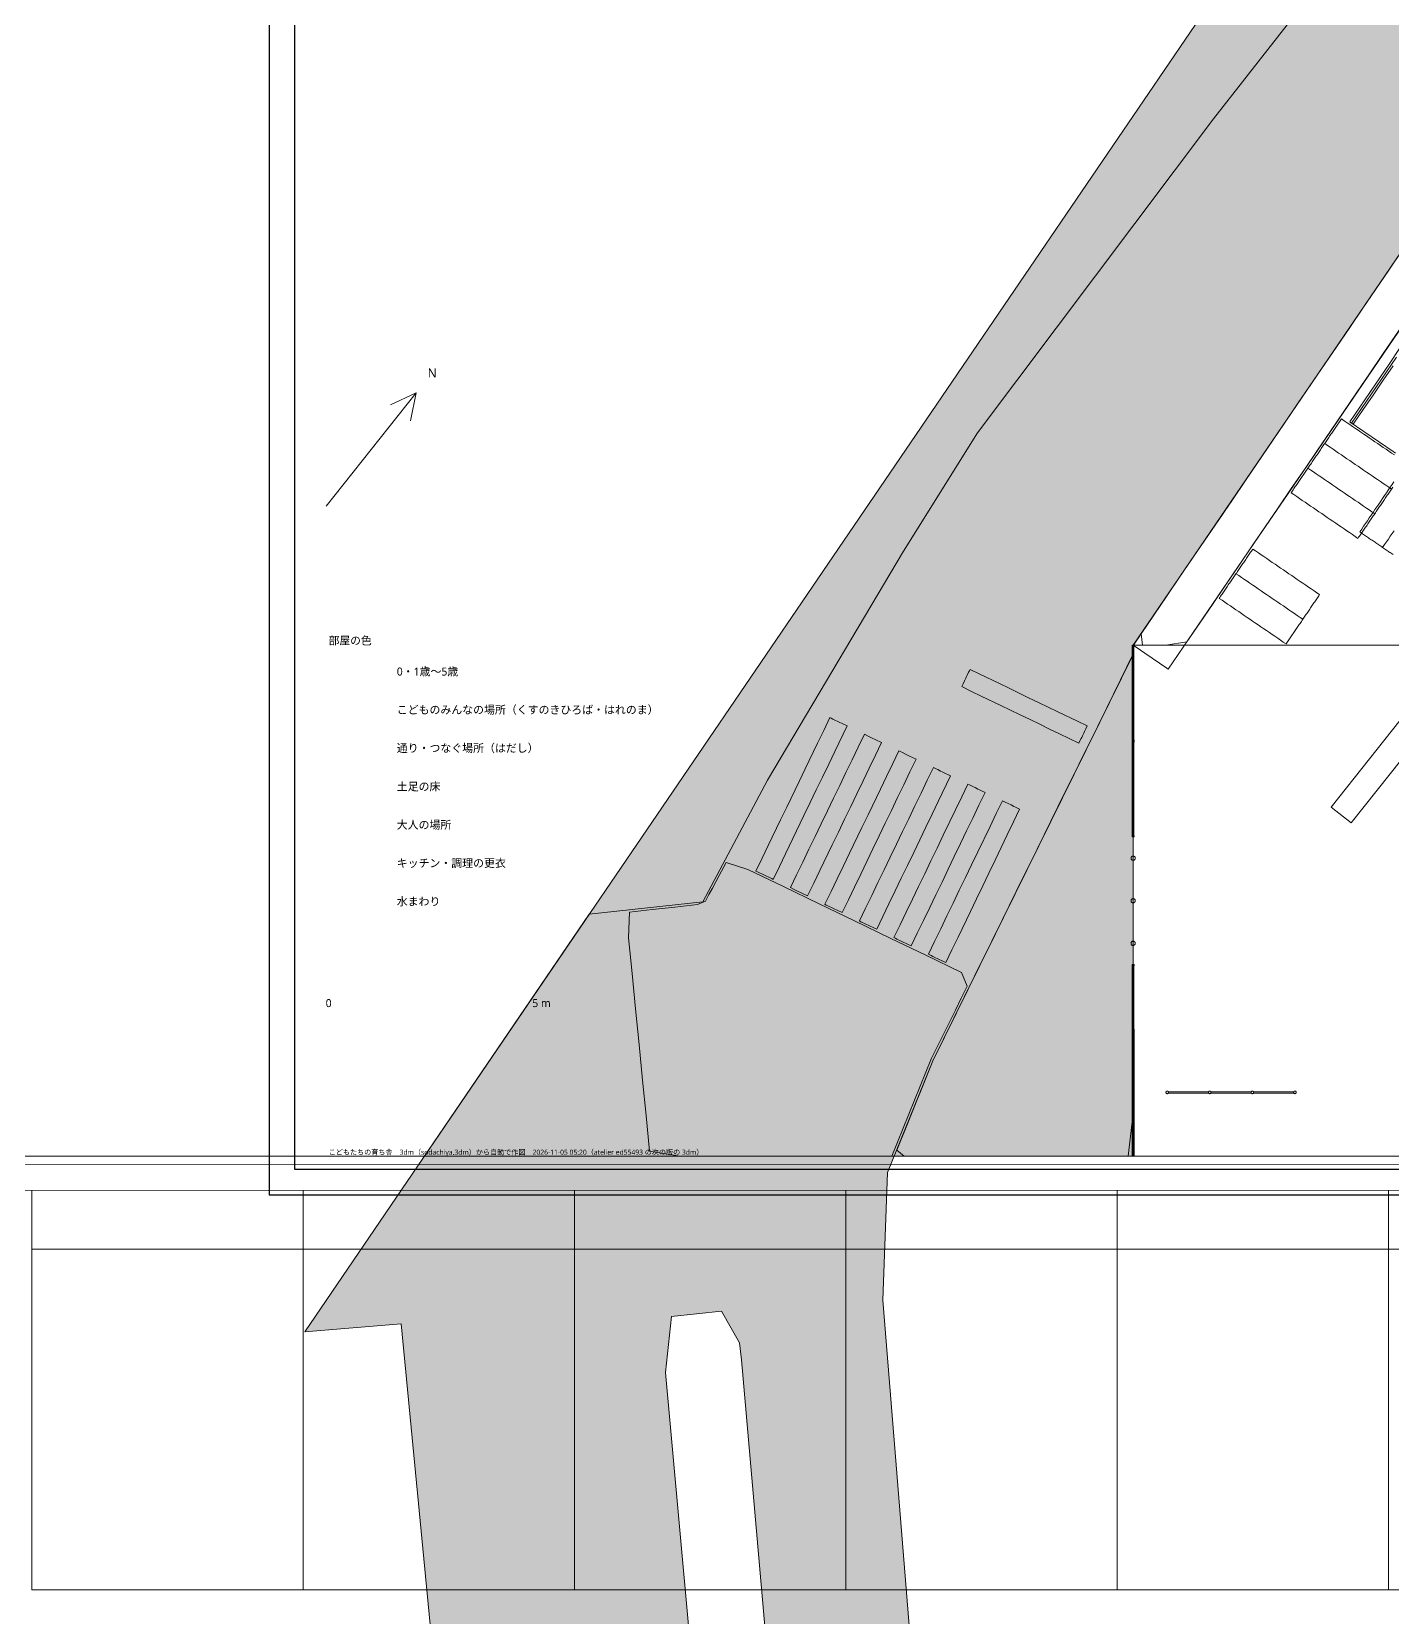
# Model space of a CAD drawing. Header units: millimetres. Extents: x -100577 to 287200, y -212120 to 238461.
# Drawn here: x -5577 to 26389, y -9921 to 27311 of the extents above; entities that cross this region are included whole.
import ezdxf

# ---------------------------------------------------------------- set-up
doc = ezdxf.new("R2010")
doc.units = ezdxf.units.MM
for name, color, linetype, lineweight in [('10_見えがかり', 7, 'Continuous', 13), ('30_敷地・外構', 8, 'Continuous', 9), ('80_図名・縮尺・方位', 7, 'Continuous', 18), ('90_図枠', 7, 'Continuous', 25)]:
    doc.layers.add(name, color=color, linetype=linetype, lineweight=lineweight)
doc.styles.add('JP', font='NotoSansCJKjp-Regular.otf')

msp = doc.modelspace()

# ---------------------------------------------------------------- hatches: boundary and pattern name
at = {"layer": '30_敷地・外構'}
msp.add_hatch(color=8, dxfattribs=at).paths.add_polyline_path([(203769, 214442), (243430, 177722), (287200, 133010), (281793, -51921), (240886, -149401), (236610, -153248), (133668, -201677), (129226, -203200), (92493, -208829), (80789, -210335), (60528, -212120), (29240, -207579), (4134, -203331), (-18461, -198214), (-25999, -196278), (-94564, -156949), (-100577, -152009), (-15558, -27277), (128293, -27286), (128295, 900), (83295, 903), (83298, 56906), (50292, 56910), (20297, 12904), (20298, 907), (3653, 908), (165571, 238461)])
h = msp.add_hatch(color=8, dxfattribs=at)
h.paths.add_polyline_path([(70282, 69208), (73678, 71132), (76317, 70450), (93200, 82502), (103771, 90731), (105768, 92615), (106777, 92004), (118470, 107202), (129044, 119708), (151079, 145305), (166377, 164634), (171339, 170679), (187222, 191434), (198287, 205506), (198078, 207155), (198177, 210842), (200714, 210457), (204131, 206947), (209556, 200562), (211126, 198649), (212482, 197237), (214840, 195221), (221884, 189362), (224838, 186553), (231279, 180241), (233222, 178925), (234263, 178290), (238253, 175499), (239941, 174138), (238464, 171834), (214170, 143332), (209158, 139971), (184288, 106392), (183979, 101792), (187006, 98886), (183026, 93882), (165710, 106978), (169774, 111252), (174631, 107899), (178917, 108658), (203772, 141801), (210006, 145863), (226839, 165530), (229045, 168160), (228927, 173575), (225566, 172052), (219062, 168983), (203918, 160611), (202180, 160000), (200039, 159685), (197647, 159569), (191232, 159714), (183101, 159307), (180096, 159014), (168070, 160235), (162297, 151659), (173068, 147577), (172196, 145262), (160706, 149611), (132461, 116785), (121949, 104357), (112883, 92798), (110862, 90177), (104210, 83405), (97491, 77480), (91406, 72674), (81313, 65672), (81914, 64349), (188765, 67869), (246789, 67840), (246782, 63340), (205026, 63372), (201918, 60300), (196541, 60911), (193812, 63375), (188843, 63379), (126860, 61341), (83293, 59800), (83292, 56906), (50292, 56910), (20297, 12904), (20297, 12689), (15591, 3143), (14532, 522), (14418, -2475), (17720, -43184), (25175, -42918), (79835, -42007), (146151, -40579), (241235, -38179), (246311, -38103), (247627, -49077), (261713, -83458), (157802, -94080), (165059, -133727), (125695, -141051), (124858, -140143), (118888, -141941), (123034, -155933), (127771, -172228), (146551, -170017), (170292, -167511), (174822, -166336), (176248, -172157), (171365, -173432), (147215, -175970), (104093, -181702), (47871, -189958), (8835, -196640), (5104, -198424), (4305, -197393), (3768, -190338), (6823, -189844), (32763, -185394), (35343, -181411), (31434, -162226), (28769, -160898), (-9298, -166488), (-10933, -168206), (-6545, -190414), (-10493, -191063), (-16166, -162327), (-26790, -120042), (-7087, -114418), (18234, -108159), (19924, -105794), (14653, -79967), (13291, -79523), (-25792, -92481), (-55265, -101098), (-56831, -103919), (-41582, -164299), (-39302, -166240), (-28153, -163917), (-27141, -168806), (-41869, -171872), (-45676, -172876), (-47156, -168101), (-45927, -165399), (-61931, -102078), (-67560, -103570), (-63454, -97546), (-48680, -93970), (-27191, -87693), (-10340, -82620), (13576, -74692), (11129, -62713), (4852, -55163), (-7350, -55899), (-35297, -58585), (-37038, -58790), (-28960, -46939), (-8208, -44936), (7056, -44015), (3105, -3032), (841, -3218), (7523, 6586), (10188, 6878), (11706, 9733), (14902, 15113), (16647, 17889), (22188, 25269), (30756, 36199), (31078, 37246), (31976, 38564), (31568, 38842), (31589, 38911), (30327, 40042), (49726, 68503)])
h.paths.add_polyline_path([(249687, -79170), (252259, -74874), (242638, -51401), (239776, -49214), (181561, -50672), (180362, -51600), (186760, -82836), (189880, -85279)], flags=0)
h.paths.add_polyline_path([(122432, -172857), (117492, -157794), (113402, -143592), (102609, -146842), (107949, -173033), (109906, -174334)], flags=0)
h.paths.add_polyline_path([(102997, -140548), (124602, -135154), (156696, -129184), (157833, -127530), (155666, -115697), (153986, -115090), (100254, -125532), (98538, -126917), (100982, -138868)], flags=0)
h.paths.add_polyline_path([(181054, -86178), (182290, -83402), (175966, -52507), (173537, -50882), (151096, -51446), (149632, -53415), (155735, -84812), (159728, -88359)], flags=0)
h.paths.add_polyline_path([(99494, -121611), (153219, -111162), (154579, -109775), (152277, -97195), (149896, -96120), (96587, -107524), (94891, -109028), (97242, -120535)], flags=0)
h.paths.add_polyline_path([(75897, -176990), (78242, -179444), (101889, -175966), (103551, -173925), (87364, -94627), (84320, -93101), (61965, -97605), (60073, -99694), (67162, -133433)], flags=0)
h.paths.add_polyline_path([(95750, -103619), (148859, -92259), (150734, -89645), (148254, -79377), (145045, -77400), (93522, -88309), (91196, -90896), (93506, -102243)], flags=0)
h.paths.add_polyline_path([(43383, -180823), (48032, -183882), (70055, -180647), (71982, -177742), (63246, -134235), (56562, -102429), (52408, -99534), (29809, -104087), (28183, -106324)], flags=0)
h.paths.add_polyline_path([(89322, -81754), (91291, -82656), (145232, -71229), (146664, -69541), (143755, -54562), (140928, -51687), (84918, -52894), (83660, -53993)], flags=0)
h.paths.add_polyline_path([(26105, -96137), (28627, -98207), (83132, -87229), (85409, -85025), (82983, -73164), (80492, -71618), (25091, -79979), (23284, -82315)], flags=0)
h.paths.add_polyline_path([(8662, -116697), (16956, -155944), (19718, -157182), (28042, -155956), (29652, -153514), (21590, -113993), (19195, -112036), (11433, -113953)], flags=0)
h.paths.add_polyline_path([(-14901, -146868), (-13247, -153270), (-11596, -160014), (-10031, -161553), (11083, -158450), (13058, -154408), (5242, -117420), (2043, -116282), (-6056, -118287), (-18134, -121727), (-20359, -125135)], flags=0)
h.paths.add_polyline_path([(21655, -74326), (23827, -76130), (79893, -67671), (81368, -65237), (79190, -54559), (77564, -53035), (26041, -53902), (19126, -61936)], flags=0)
h.paths.add_polyline_path([(189981, 189290), (174073, 168504), (169859, 162049), (180101, 161023), (182960, 161292), (191203, 161711), (197626, 161561), (199848, 161671), (201703, 161947), (203092, 162440), (218117, 170742), (225532, 174554), (228862, 176201), (228828, 177752), (222409, 184046), (219561, 186746), (212587, 192549), (210073, 194689), (208505, 196332), (206877, 198317), (203663, 202101), (200069, 202133)], flags=0)
h.paths.add_polyline_path([(11099, -3879), (11053, -3475), (10631, -2734), (9457, -2858), (9313, -4172), (12772, -42208), (13097, -42586), (13413, -42770), (14294, -42686), (14446, -42064)], flags=0)

# ---------------------------------------------------------------- linework, layer by layer
at = {"layer": '10_見えがかり'}
for points in [[(20521, 12905), (20488, 13175), (21101, 14074), (21407, 14523), (21713, 14973), (22632, 16321), (22939, 16771), (23858, 18119), (24164, 18569), (25083, 19917), (25390, 20367), (25696, 20816), (26003, 21266), (26309, 21715), (26615, 22165), (27228, 23064)], [(27228, 23064), (27678, 22757), (27999, 22427), (27693, 21977), (27387, 21528), (27080, 21078), (26774, 20629), (26467, 20179), (26161, 19730), (25855, 19280), (25548, 18831), (24936, 17932), (24629, 17482), (24323, 17033), (24016, 16583), (23710, 16134), (23404, 15684), (23097, 15235), (22791, 14785), (22485, 14336), (22178, 13886), (21872, 13437), (21565, 12987), (21065, 12905)], [(26409, 19469), (26175, 19125), (25940, 18780), (25705, 18436), (25471, 18092), (25450, 18106), (25443, 18111), (25422, 18125), (25416, 18129), (25388, 18148), (25623, 18492), (25857, 18837), (26092, 19181), (26327, 19525), (26561, 19870)], [(20519, 12907), (20306, 12907), (20486, 13171)], [(20275, 12883), (20275, 12885), (20275, 12887), (20275, 12889), (20275, 12893), (20275, 12896), (20275, 12898), (20275, 12900), (20275, 12902), (20275, 12904), (20279, 12904), (20283, 12904), (20287, 12904), (20292, 12904), (20300, 12904), (20304, 12904), (20308, 12904), (20312, 12904), (20317, 12904), (20321, 12904), (20325, 12904), (20325, 12902), (20325, 12900), (20325, 12898), (20325, 12896), (20325, 12891), (20325, 12889), (20325, 12885), (20325, 12883), (20325, 12879), (20321, 12879), (20317, 12879), (20312, 12879), (20308, 12879), (20304, 12879), (20300, 12879), (20296, 12879), (20292, 12879), (20287, 12879), (20283, 12879), (20279, 12879), (20275, 12879), (20275, 12883)], [(20280, 10681), (20280, 12877)], [(20320, 12877), (20320, 12508), (20320, 12137), (20320, 11766), (20320, 11396), (20320, 11025), (20320, 10681)], [(20327, 12903), (24300, 12903), (25300, 12903), (30299, 12903), (31299, 12903), (32299, 12903), (32299, 12221)], [(32303, 12221), (32303, 12906), (21090, 12907)], [(20279, 1714), (20184, 906), (19600, 906), (19015, 906), (17846, 906), (16677, 906), (15508, 906), (14923, 907), (14746, 1046), (14840, 1279), (14934, 1512), (15028, 1745), (15122, 1978), (15216, 2211), (15310, 2444), (15404, 2677), (15499, 2909), (15593, 3142), (16573, 5131), (17063, 6125), (17554, 7120), (18044, 8114), (18534, 9108), (19024, 10103), (19515, 11097), (20005, 12091), (20278, 12654)], [(16732, 11710), (16502, 11821), (16273, 11932), (16289, 11965), (16306, 11999), (16338, 12067), (16355, 12100), (16371, 12134), (16387, 12168), (16403, 12202), (16436, 12269), (16452, 12303), (16469, 12337), (16698, 12226), (17157, 12005), (17386, 11894), (17845, 11673), (18074, 11563), (18304, 11452), (18533, 11342), (18992, 11120), (19221, 11010), (19188, 10942), (19172, 10909), (19156, 10875), (19140, 10841), (19123, 10807), (19107, 10774), (19091, 10740), (19074, 10706), (19058, 10672), (19025, 10605), (18567, 10826), (18337, 10936), (18108, 11047), (17878, 11158), (17649, 11268), (17420, 11379), (17190, 11489), (16732, 11710)], [(13175, 11205), (13209, 11189), (13243, 11172), (13277, 11156), (13310, 11140), (13344, 11124), (13412, 11091), (13446, 11075), (13480, 11059), (13513, 11042), (13547, 11026), (13581, 11010), (13291, 10409), (13147, 10109), (13002, 9809), (12857, 9509), (12712, 9208), (12567, 8908), (12133, 8007), (11988, 7707), (11843, 7407), (11809, 7423), (11775, 7439), (11640, 7504), (11573, 7537), (11539, 7553), (11505, 7570), (11472, 7586), (11438, 7602), (11583, 7903), (11727, 8203), (12017, 8803), (12162, 9103), (12451, 9704), (12596, 10004), (12886, 10605), (13030, 10905), (13175, 11205)], [(27224, 10999), (25420, 8731), (24951, 9104), (26755, 11372)], [(14087, 10765), (14121, 10749), (14155, 10733), (14188, 10717), (14222, 10700), (14256, 10684), (14391, 10619), (14246, 10319), (14101, 10019), (13956, 9718), (13812, 9418), (13667, 9118), (13522, 8818), (13377, 8517), (13232, 8217), (12943, 7617), (12798, 7317), (12653, 7016), (12518, 7081), (12485, 7098), (12417, 7130), (12384, 7146), (12350, 7163), (12249, 7212), (12394, 7512), (12538, 7812), (12683, 8112), (12828, 8412), (12973, 8713), (13118, 9013), (13262, 9313), (13407, 9613), (13552, 9913), (13697, 10214), (13841, 10514), (13986, 10814), (14087, 10765)], [(20275, 10658), (20275, 10662), (20275, 10666), (20275, 10671), (20275, 10675), (20275, 10679), (20279, 10679), (20283, 10679), (20288, 10679), (20300, 10679), (20304, 10679), (20308, 10679), (20313, 10679), (20317, 10679), (20321, 10679), (20325, 10679), (20325, 10675), (20325, 10671), (20325, 10666), (20325, 10662), (20325, 10658), (20325, 10654), (20325, 10650), (20325, 10646), (20325, 10641), (20325, 10637), (20325, 10633), (20325, 10629), (20321, 10629), (20317, 10629), (20308, 10629), (20304, 10629), (20300, 10629), (20296, 10629), (20292, 10629), (20288, 10629), (20283, 10629), (20279, 10629), (20275, 10629), (20275, 10637), (20275, 10641), (20275, 10646), (20275, 10654), (20275, 10658)], [(20280, 8431), (20280, 8800), (20280, 10627)], [(20320, 10627), (20320, 10283), (20320, 9912), (20320, 9541), (20320, 9171), (20320, 8800), (20320, 8431)], [(14830, 10408), (14864, 10391), (14999, 10326), (15033, 10310), (15134, 10261), (15168, 10244), (15202, 10228), (15057, 9928), (14912, 9628), (14767, 9327), (14623, 9027), (14478, 8727), (14333, 8427), (14188, 8127), (14043, 7826), (13899, 7526), (13754, 7226), (13609, 6926), (13464, 6625), (13430, 6642), (13397, 6658), (13363, 6674), (13329, 6691), (13295, 6707), (13261, 6723), (13228, 6739), (13194, 6756), (13160, 6772), (13126, 6788), (13092, 6804), (13058, 6821), (13203, 7121), (13348, 7421), (13493, 7721), (13638, 8022), (13927, 8622), (14072, 8923), (14362, 9523), (14507, 9823), (14652, 10124), (14796, 10424), (14830, 10408)], [(15607, 10032), (15641, 10016), (15674, 10000), (15708, 9984), (15776, 9951), (15810, 9935), (15844, 9919), (15877, 9902), (15911, 9886), (15945, 9870), (15979, 9854), (16013, 9837), (15723, 9237), (15578, 8936), (15433, 8636), (15288, 8336), (15144, 8036), (14999, 7735), (14854, 7435), (14709, 7135), (14564, 6834), (14419, 6534), (14275, 6234), (14241, 6250), (14207, 6267), (14173, 6283), (14140, 6299), (14106, 6315), (14072, 6332), (14038, 6348), (13971, 6381), (13937, 6397), (13903, 6413), (13869, 6430), (14014, 6730), (14159, 7030), (14304, 7330), (14449, 7631), (14593, 7931), (14738, 8231), (14883, 8531), (15028, 8831), (15172, 9132), (15317, 9432), (15462, 9732), (15607, 10032)], [(16452, 9625), (16519, 9593), (16553, 9576), (16587, 9560), (16654, 9527), (16688, 9511), (16722, 9495), (16756, 9478), (16789, 9462), (16823, 9446), (16678, 9145), (16533, 8845), (16389, 8545), (16244, 8245), (16099, 7945), (15954, 7644), (15810, 7344), (15665, 7044), (15520, 6744), (15375, 6443), (15230, 6143), (15086, 5843), (15052, 5859), (15018, 5876), (14984, 5892), (14883, 5941), (14849, 5957), (14816, 5974), (14782, 5990), (14748, 6006), (14714, 6023), (14680, 6039), (14825, 6339), (14970, 6639), (15115, 6940), (15260, 7240), (15404, 7540), (15549, 7840), (15694, 8140), (15839, 8441), (16128, 9041), (16273, 9341), (16418, 9641), (16452, 9625)], [(17263, 9234), (17296, 9218), (17364, 9185), (17431, 9153), (17499, 9120), (17533, 9104), (17567, 9087), (17600, 9071), (17634, 9055), (17489, 8755), (17344, 8454), (17055, 7854), (16910, 7554), (16765, 7254), (16621, 6953), (16476, 6653), (16186, 6053), (16041, 5752), (15897, 5452), (15863, 5468), (15829, 5485), (15795, 5501), (15761, 5517), (15728, 5533), (15694, 5550), (15660, 5566), (15626, 5582), (15592, 5598), (15558, 5615), (15525, 5631), (15491, 5647), (15636, 5948), (15781, 6248), (15925, 6548), (16070, 6848), (16215, 7149), (16360, 7449), (16505, 7749), (16650, 8050), (16939, 8650), (17084, 8950), (17229, 9251), (17263, 9234)], [(20275, 8416), (20275, 8418), (20275, 8423), (20275, 8425), (20275, 8427), (20275, 8429), (20279, 8429), (20284, 8429), (20288, 8429), (20292, 8429), (20296, 8429), (20304, 8429), (20309, 8429), (20313, 8429), (20317, 8429), (20321, 8429), (20325, 8429), (20325, 8427), (20325, 8425), (20325, 8423), (20325, 8421), (20325, 8416), (20325, 8412), (20325, 8410), (20325, 8408), (20325, 8406), (20325, 8404), (20321, 8404), (20317, 8404), (20313, 8404), (20309, 8404), (20304, 8404), (20300, 8404), (20296, 8404), (20292, 8404), (20288, 8404), (20279, 8404), (20275, 8404), (20275, 8406), (20275, 8408), (20275, 8412), (20275, 8414), (20275, 8416)], [(20300, 7955), (20300, 8402)], [(20258, 7930), (20261, 7935), (20265, 7940), (20270, 7944), (20275, 7947), (20281, 7950), (20288, 7952), (20295, 7954), (20301, 7954), (20308, 7953), (20315, 7952), (20321, 7949), (20326, 7946), (20331, 7943), (20336, 7939), (20340, 7934), (20344, 7929), (20347, 7923), (20349, 7916), (20350, 7910), (20350, 7903), (20350, 7896), (20348, 7889), (20346, 7883), (20343, 7878), (20339, 7873), (20335, 7868), (20331, 7864), (20325, 7861), (20319, 7858), (20313, 7855), (20306, 7854), (20299, 7854), (20292, 7855), (20286, 7856), (20280, 7858), (20274, 7861), (20269, 7865), (20265, 7869), (20261, 7874), (20257, 7879), (20254, 7885), (20252, 7891), (20251, 7898), (20250, 7905), (20251, 7912), (20252, 7918), (20255, 7925), (20258, 7930)], [(20300, 6955), (20300, 7853)], [(8998, 6698), (9532, 6756), (9799, 6785), (10066, 6815), (10253, 6896), (10334, 7048), (10414, 7199), (10495, 7350), (10575, 7501), (10736, 7804), (11248, 7638), (12084, 7235), (12920, 6832), (13756, 6429), (14592, 6026), (15428, 5623), (16264, 5219), (16403, 4902), (16263, 4619), (16124, 4336), (15984, 4053), (15845, 3770), (15565, 3204), (15431, 2881), (15298, 2552), (15165, 2223), (14899, 1564), (14633, 906)], [(20258, 6930), (20261, 6935), (20265, 6940), (20270, 6944), (20275, 6947), (20281, 6950), (20288, 6952), (20295, 6954), (20302, 6954), (20308, 6953), (20315, 6952), (20321, 6949), (20327, 6946), (20331, 6943), (20336, 6939), (20340, 6934), (20344, 6929), (20347, 6923), (20349, 6916), (20350, 6910), (20350, 6903), (20350, 6896), (20348, 6889), (20346, 6883), (20343, 6878), (20339, 6873), (20335, 6868), (20331, 6864), (20325, 6861), (20319, 6858), (20313, 6855), (20306, 6854), (20299, 6854), (20292, 6855), (20286, 6856), (20280, 6858), (20274, 6861), (20269, 6865), (20265, 6869), (20261, 6874), (20257, 6879), (20254, 6885), (20252, 6891), (20251, 6898), (20250, 6905), (20251, 6912), (20252, 6918), (20255, 6925), (20258, 6930)], [(20300, 5955), (20300, 6853)], [(9652, 907), (8938, 1024), (8856, 1859), (8774, 2694), (8692, 3529), (8610, 4364), (8528, 5199), (8446, 6034), (8464, 6639), (8731, 6668), (8998, 6698)], [(20258, 5930), (20261, 5935), (20265, 5940), (20270, 5944), (20275, 5947), (20281, 5950), (20288, 5952), (20295, 5954), (20302, 5954), (20308, 5953), (20315, 5952), (20321, 5949), (20327, 5946), (20332, 5943), (20336, 5939), (20340, 5934), (20344, 5929), (20347, 5923), (20349, 5916), (20350, 5910), (20350, 5903), (20350, 5896), (20348, 5889), (20346, 5883), (20343, 5878), (20340, 5873), (20335, 5868), (20331, 5864), (20325, 5861), (20319, 5858), (20313, 5855), (20306, 5854), (20299, 5854), (20292, 5855), (20286, 5856), (20280, 5858), (20274, 5861), (20269, 5865), (20265, 5869), (20261, 5874), (20257, 5879), (20254, 5885), (20252, 5891), (20251, 5898), (20250, 5905), (20251, 5912), (20253, 5918), (20255, 5925), (20258, 5930)], [(20300, 5406), (20300, 5853)], [(20275, 5383), (20275, 5385), (20275, 5387), (20275, 5389), (20275, 5393), (20275, 5396), (20275, 5400), (20275, 5402), (20275, 5404), (20280, 5404), (20284, 5404), (20288, 5404), (20292, 5404), (20296, 5404), (20300, 5404), (20305, 5404), (20309, 5404), (20313, 5404), (20317, 5404), (20321, 5404), (20325, 5404), (20325, 5402), (20325, 5400), (20325, 5398), (20325, 5391), (20325, 5389), (20325, 5387), (20325, 5385), (20325, 5383), (20325, 5381), (20325, 5379), (20321, 5379), (20309, 5379), (20305, 5379), (20296, 5379), (20292, 5379), (20288, 5379), (20284, 5379), (20280, 5379), (20275, 5379), (20275, 5383)], [(20281, 3181), (20281, 3525), (20280, 4266), (20280, 5008), (20280, 5377)], [(20320, 5377), (20320, 5008), (20320, 4266), (20321, 3525), (20321, 3181)], [(20276, 3158), (20276, 3166), (20276, 3171), (20276, 3175), (20276, 3179), (20280, 3179), (20284, 3179), (20292, 3179), (20296, 3179), (20305, 3179), (20309, 3179), (20313, 3179), (20317, 3179), (20321, 3179), (20326, 3179), (20326, 3175), (20326, 3171), (20326, 3166), (20326, 3162), (20326, 3158), (20326, 3154), (20326, 3150), (20326, 3141), (20326, 3137), (20326, 3133), (20326, 3129), (20321, 3129), (20313, 3129), (20309, 3129), (20305, 3129), (20296, 3129), (20292, 3129), (20288, 3129), (20280, 3129), (20276, 3129), (20276, 3137), (20276, 3141), (20276, 3146), (20276, 3150), (20276, 3154), (20276, 3158)], [(20281, 931), (20281, 1300), (20281, 1671), (20281, 2041), (20281, 2412), (20281, 3127)], [(20321, 3127), (20321, 2783), (20321, 2412), (20321, 2041), (20321, 1300), (20321, 931)], [(21072, 2413), (21073, 2416), (21075, 2420), (21077, 2423), (21080, 2425), (21082, 2428), (21086, 2430), (21089, 2432), (21093, 2433), (21097, 2434), (21101, 2434), (21105, 2434), (21109, 2433), (21113, 2431), (21116, 2430), (21119, 2427), (21122, 2425), (21124, 2422), (21127, 2419), (21128, 2415), (21130, 2411), (21130, 2407), (21131, 2403), (21130, 2399), (21129, 2395), (21128, 2392), (21126, 2388), (21124, 2385), (21119, 2380), (21116, 2378), (21112, 2376), (21108, 2375), (21104, 2374), (21100, 2374), (21096, 2374), (21092, 2375), (21088, 2377), (21085, 2378), (21082, 2380), (21079, 2383), (21077, 2386), (21075, 2389), (21073, 2393), (21072, 2396), (21071, 2401), (21071, 2405), (21071, 2409), (21072, 2413)], [(21131, 2415), (21131, 2416), (21131, 2418), (21131, 2418), (21131, 2419), (21170, 2419), (21209, 2419), (21248, 2419), (21287, 2419), (21326, 2419), (21366, 2419), (21405, 2419), (21444, 2419), (21483, 2419), (21522, 2419), (21561, 2419), (21601, 2419), (21640, 2419), (21679, 2419), (21718, 2419), (21757, 2419), (21796, 2419), (21836, 2419), (21875, 2419), (21914, 2419), (21953, 2419), (22031, 2419), (22071, 2419), (22071, 2419), (22071, 2419), (22071, 2418), (22071, 2418), (22071, 2416), (22071, 2416), (22071, 2414)], [(22071, 2394), (22071, 2392), (22071, 2390), (22071, 2390), (22071, 2389), (22071, 2389), (22031, 2389), (21992, 2389), (21953, 2389), (21914, 2389), (21875, 2389), (21836, 2389), (21796, 2389), (21757, 2389), (21718, 2389), (21679, 2389), (21601, 2389), (21561, 2389), (21522, 2389), (21483, 2389), (21444, 2389), (21405, 2389), (21366, 2389), (21326, 2389), (21287, 2389), (21248, 2389), (21209, 2389), (21170, 2389), (21131, 2389), (21131, 2390), (21131, 2390), (21131, 2392), (21131, 2392), (21131, 2393)], [(22072, 2413), (22073, 2416), (22075, 2420), (22077, 2423), (22080, 2425), (22082, 2428), (22086, 2430), (22089, 2432), (22093, 2433), (22097, 2434), (22101, 2434), (22105, 2434), (22109, 2433), (22113, 2431), (22116, 2430), (22119, 2427), (22122, 2425), (22124, 2422), (22127, 2419), (22128, 2415), (22130, 2411), (22130, 2407), (22131, 2403), (22130, 2399), (22129, 2395), (22128, 2392), (22126, 2388), (22124, 2385), (22119, 2380), (22116, 2378), (22112, 2376), (22108, 2375), (22104, 2374), (22100, 2374), (22096, 2374), (22092, 2375), (22088, 2377), (22085, 2378), (22082, 2381), (22079, 2383), (22077, 2386), (22075, 2389), (22073, 2393), (22072, 2397), (22071, 2401), (22071, 2405), (22071, 2409), (22072, 2413)], [(22131, 2414), (22131, 2416), (22131, 2416), (22131, 2418), (22131, 2418), (22131, 2419), (22131, 2419), (22170, 2419), (22209, 2419), (22248, 2419), (22287, 2419), (22326, 2419), (22366, 2419), (22405, 2419), (22444, 2419), (22483, 2419), (22522, 2419), (22561, 2419), (22601, 2419), (22640, 2419), (22679, 2419), (22718, 2419), (22757, 2419), (22796, 2419), (22836, 2419), (22875, 2419), (22914, 2419), (22953, 2419), (23031, 2419), (23071, 2419), (23071, 2419), (23071, 2418), (23071, 2418), (23071, 2416), (23071, 2414), (23071, 2414)], [(23071, 2394), (23071, 2392), (23071, 2392), (23071, 2390), (23071, 2390), (23071, 2390), (23071, 2389), (23071, 2389), (23031, 2389), (22992, 2389), (22953, 2389), (22914, 2389), (22875, 2389), (22836, 2389), (22796, 2389), (22757, 2389), (22718, 2389), (22640, 2389), (22601, 2389), (22561, 2389), (22522, 2389), (22483, 2389), (22444, 2389), (22405, 2389), (22366, 2389), (22326, 2389), (22287, 2389), (22248, 2389), (22209, 2389), (22170, 2389), (22131, 2389), (22131, 2390), (22131, 2390), (22131, 2392), (22131, 2392), (22131, 2394)], [(23072, 2413), (23073, 2416), (23075, 2420), (23077, 2423), (23080, 2425), (23082, 2428), (23086, 2430), (23089, 2432), (23093, 2433), (23097, 2434), (23101, 2434), (23105, 2434), (23109, 2433), (23113, 2431), (23116, 2430), (23119, 2428), (23122, 2425), (23124, 2422), (23127, 2419), (23128, 2415), (23130, 2412), (23130, 2407), (23131, 2403), (23130, 2399), (23129, 2395), (23128, 2392), (23126, 2388), (23124, 2385), (23119, 2380), (23116, 2378), (23112, 2376), (23108, 2375), (23104, 2374), (23100, 2374), (23096, 2374), (23092, 2375), (23088, 2377), (23085, 2379), (23082, 2381), (23079, 2383), (23077, 2386), (23075, 2389), (23073, 2393), (23072, 2397), (23071, 2401), (23071, 2405), (23071, 2409), (23072, 2413)], [(23131, 2414), (23131, 2416), (23131, 2418), (23131, 2419), (23131, 2419), (23170, 2419), (23209, 2419), (23248, 2419), (23287, 2419), (23326, 2419), (23366, 2419), (23405, 2419), (23444, 2419), (23483, 2419), (23522, 2419), (23561, 2419), (23601, 2419), (23640, 2419), (23679, 2419), (23718, 2419), (23757, 2419), (23796, 2419), (23836, 2419), (23875, 2419), (23914, 2419), (23953, 2419), (23992, 2419), (24031, 2419), (24071, 2419), (24071, 2418), (24071, 2418), (24071, 2416), (24071, 2414)], [(24071, 2394), (24071, 2392), (24071, 2392), (24071, 2390), (24071, 2390), (24071, 2389), (24071, 2389), (24031, 2389), (23992, 2389), (23953, 2389), (23914, 2389), (23875, 2389), (23836, 2389), (23796, 2389), (23757, 2389), (23679, 2389), (23640, 2389), (23601, 2389), (23561, 2389), (23522, 2389), (23483, 2389), (23444, 2389), (23405, 2389), (23366, 2389), (23326, 2389), (23287, 2389), (23248, 2389), (23209, 2389), (23170, 2389), (23131, 2389), (23131, 2390), (23131, 2390), (23131, 2392), (23131, 2393), (23131, 2395)], [(24072, 2413), (24073, 2416), (24075, 2420), (24077, 2423), (24080, 2425), (24082, 2428), (24086, 2430), (24089, 2432), (24093, 2433), (24097, 2434), (24101, 2434), (24105, 2434), (24109, 2433), (24113, 2431), (24116, 2430), (24119, 2428), (24122, 2425), (24124, 2422), (24127, 2419), (24128, 2415), (24130, 2412), (24130, 2408), (24131, 2403), (24130, 2399), (24129, 2395), (24128, 2392), (24126, 2388), (24124, 2385), (24119, 2380), (24116, 2378), (24112, 2376), (24108, 2375), (24104, 2374), (24100, 2374), (24096, 2375), (24092, 2375), (24088, 2377), (24085, 2379), (24082, 2381), (24079, 2383), (24077, 2386), (24075, 2389), (24073, 2393), (24072, 2397), (24071, 2401), (24071, 2405), (24071, 2409), (24072, 2413)], [(32301, 903), (32301, 703), (-24699, 707), (-24699, 907), (20274, 904)], [(20276, 908), (20276, 910), (20276, 914), (20276, 916), (20276, 918), (20276, 923), (20276, 925), (20276, 927), (20276, 929), (20280, 929), (20284, 929), (20292, 929), (20297, 929), (20305, 929), (20309, 929), (20313, 929), (20317, 929), (20322, 929), (20326, 929), (20326, 927), (20326, 925), (20326, 921), (20326, 918), (20326, 914), (20326, 912), (20326, 908), (20326, 906), (20326, 904), (20322, 904), (20317, 904), (20313, 904), (20309, 904), (20301, 904), (20297, 904), (20292, 904), (20288, 904), (20284, 904), (20280, 904), (20276, 904), (20276, 908)], [(20328, 904), (32301, 903)], [(32301, 701), (32301, 103), (-24699, 107), (-24699, 705)], [(-5576, -1274), (-5575, 104)], [(7172, -1275), (799, -1275), (799, 103)], [(13546, -1276), (7174, -1275), (7174, 103)], [(13548, -1276), (13548, 102)], [(19923, -1276), (19923, 102)], [(32670, -1277), (26298, -1276), (26298, 102)], [(797, -1275), (-5576, -1274)], [(797, -9275), (-5576, -9274), (-5576, -1276)], [(7171, -9275), (799, -9275), (799, -1277)], [(13546, -9276), (7173, -9275), (7174, -1277)], [(19921, -1276), (13548, -1276)], [(19921, -9276), (13548, -9276), (13548, -1278)], [(26296, -1276), (19923, -1276)], [(26295, -9276), (19923, -9276), (19923, -1278)], [(32670, -9277), (26297, -9276), (26298, -1278)]]:
    msp.add_lwpolyline(points, dxfattribs=at)
at = {"layer": '30_敷地・外構'}
for points in [[(236610, -153248), (133668, -201677), (129226, -203200), (92493, -208829), (80789, -210335), (60528, -212120), (29240, -207579), (4134, -203331), (-18461, -198214), (-25999, -196278), (-94564, -156949), (-100577, -152009), (-15558, -27277), (128293, -27286), (128295, 900), (83295, 903), (83298, 56906), (50292, 56910), (20297, 12904), (20298, 907), (3653, 908), (165571, 238461)], [(-37038, -58790), (-28960, -46939), (-8208, -44936), (7056, -44015), (3105, -3032), (841, -3218), (7523, 6586), (10188, 6878), (11706, 9733), (14902, 15113), (16647, 17889), (22188, 25269), (30756, 36199), (31078, 37246), (31976, 38564), (31568, 38842), (31589, 38911), (30327, 40042), (49726, 68503)], [(188843, 63379), (126860, 61341), (83293, 59800), (83292, 56906), (50292, 56910), (20297, 12904), (20297, 12689), (15591, 3143), (14532, 522), (14418, -2475), (17720, -43184), (25175, -42918), (79835, -42007), (146151, -40579), (241235, -38179)], [(83295, 56903), (83292, 900), (20301, 904), (20300, 12903), (50294, 56907), (83295, 56903)], [(20300, 12903), (21004, 13936), (21708, 14969), (22412, 16001), (23116, 17034), (23820, 18067), (24524, 19100), (25228, 20133), (25932, 21166), (26636, 22199)], [(26758, 20603), (26054, 19570), (25350, 18537), (24646, 17504), (23942, 16471), (23238, 15438), (22534, 14405), (21830, 13372), (21126, 12340), (21092, 12363), (21057, 12386), (21023, 12410), (20989, 12433), (20954, 12457), (20920, 12480), (20885, 12504), (20851, 12527), (20816, 12551), (20782, 12574), (20748, 12598), (20713, 12621), (20679, 12645), (20644, 12668), (20610, 12692), (20575, 12715), (20541, 12739), (20507, 12762), (20472, 12785), (20438, 12809), (20403, 12832), (20369, 12856), (20334, 12879), (20300, 12903)], [(25429, 18120), (25547, 18292), (25664, 18464), (25781, 18636), (25899, 18809), (26016, 18981), (26133, 19153), (26251, 19325), (26368, 19497), (26485, 19669)], [(24800, 17641), (24817, 17665), (24833, 17689), (24850, 17713), (24866, 17737), (24883, 17762), (24899, 17786), (24915, 17810), (24932, 17834), (24948, 17858), (24965, 17882), (24981, 17906), (24998, 17930), (25014, 17954), (25030, 17978), (25047, 18003), (25063, 18027), (25080, 18051), (25096, 18075), (25113, 18099), (25129, 18123), (25145, 18147), (25162, 18171), (25178, 18195), (25195, 18220), (25260, 18175), (25325, 18130), (25391, 18086), (25456, 18041), (25522, 17997), (25587, 17952), (25653, 17907), (25718, 17863), (25783, 17818), (25849, 17774), (25914, 17729), (25980, 17684), (26045, 17640), (26110, 17595), (26176, 17551), (26241, 17506), (26307, 17462), (26372, 17417), (26438, 17372)], [(26462, 17416), (26376, 17475), (26290, 17533), (26204, 17592), (26118, 17651), (26032, 17709), (25946, 17768), (25860, 17827), (25774, 17885), (25688, 17944), (25602, 18003), (25515, 18061), (25429, 18120)], [(24406, 17063), (24423, 17087), (24439, 17111), (24455, 17135), (24472, 17159), (24488, 17183), (24505, 17207), (24521, 17231), (24538, 17255), (24554, 17280), (24570, 17304), (24587, 17328), (24603, 17352), (24620, 17376), (24636, 17400), (24653, 17424), (24669, 17448), (24685, 17472), (24702, 17496), (24718, 17521), (24735, 17545), (24751, 17569), (24768, 17593), (24784, 17617), (24800, 17641), (24866, 17596), (24931, 17552), (24997, 17507), (25062, 17463), (25127, 17418), (25193, 17374), (25258, 17329), (25324, 17284), (25389, 17240), (25455, 17195), (25520, 17151), (25585, 17106), (25651, 17061), (25716, 17017), (25782, 16972), (25847, 16928), (25912, 16883), (25978, 16838), (26043, 16794), (26109, 16749), (26174, 16705), (26240, 16660), (26305, 16616), (26370, 16571), (26354, 16547), (26338, 16523), (26321, 16499), (26305, 16475), (26288, 16450), (26272, 16426), (26255, 16402), (26239, 16378), (26223, 16354), (26206, 16330), (26190, 16306), (26173, 16282), (26157, 16258), (26140, 16234), (26124, 16209), (26108, 16185), (26091, 16161), (26075, 16137), (26058, 16113), (26042, 16089), (26025, 16065), (26009, 16041), (25993, 16017), (25976, 15993), (25911, 16037), (25845, 16082), (25780, 16126), (25714, 16171), (25649, 16215), (25584, 16260), (25518, 16305), (25453, 16349), (25387, 16394), (25322, 16438), (25257, 16483), (25191, 16528), (25126, 16572), (25060, 16617), (24995, 16661), (24929, 16706), (24864, 16751), (24799, 16795), (24733, 16840), (24668, 16884), (24602, 16929), (24537, 16973), (24472, 17018), (24406, 17063)], [(26403, 16619), (26387, 16595), (26370, 16571), (26305, 16616), (26240, 16660), (26174, 16705), (26109, 16749), (26043, 16794), (25978, 16838), (25912, 16883), (25847, 16928), (25782, 16972), (25716, 17017), (25651, 17061), (25585, 17106), (25520, 17151), (25455, 17195), (25389, 17240), (25324, 17284), (25258, 17329), (25193, 17374), (25127, 17418), (25062, 17463), (24997, 17507), (24931, 17552), (24866, 17596), (24800, 17641)], [(24012, 16484), (24028, 16508), (24045, 16532), (24061, 16557), (24078, 16581), (24094, 16605), (24110, 16629), (24127, 16653), (24143, 16677), (24160, 16701), (24176, 16725), (24193, 16749), (24209, 16773), (24225, 16798), (24242, 16822), (24258, 16846), (24275, 16870), (24291, 16894), (24308, 16918), (24324, 16942), (24340, 16966), (24357, 16990), (24373, 17014), (24390, 17039), (24406, 17063), (24472, 17018), (24537, 16973), (24602, 16929), (24668, 16884), (24733, 16840), (24799, 16795), (24864, 16751), (24929, 16706), (24995, 16661), (25060, 16617), (25126, 16572), (25191, 16528), (25257, 16483), (25322, 16438), (25387, 16394), (25453, 16349), (25518, 16305), (25584, 16260), (25649, 16215), (25714, 16171), (25780, 16126), (25845, 16082), (25911, 16037), (25976, 15993), (25960, 15968), (25943, 15944), (25927, 15920), (25910, 15896), (25894, 15872), (25878, 15848), (25861, 15824), (25845, 15800), (25828, 15776), (25812, 15752), (25795, 15727), (25779, 15703), (25763, 15679), (25746, 15655), (25730, 15631), (25713, 15607), (25697, 15583), (25680, 15559), (25664, 15535), (25648, 15511), (25631, 15486), (25615, 15462), (25598, 15438), (25582, 15414), (25516, 15459), (25451, 15503), (25386, 15548), (25320, 15592), (25255, 15637), (25189, 15682), (25124, 15726), (25059, 15771), (24993, 15815), (24928, 15860), (24862, 15905), (24797, 15949), (24731, 15994), (24666, 16038), (24601, 16083), (24535, 16128), (24470, 16172), (24404, 16217), (24339, 16261), (24274, 16306), (24208, 16350), (24143, 16395), (24077, 16440), (24012, 16484)], [(25625, 15566), (25670, 15632), (25714, 15697), (25759, 15762), (25803, 15828), (25848, 15893), (25893, 15959), (25937, 16024), (25982, 16090), (26026, 16155), (26071, 16220), (26116, 16286), (26160, 16351), (26205, 16417), (26249, 16482), (26294, 16547), (26338, 16613), (26383, 16678), (26428, 16744)], [(26430, 15593), (26385, 15527), (26340, 15462), (26296, 15396), (26251, 15331), (26207, 15266), (26162, 15200), (26140, 15215), (26117, 15231), (26095, 15246), (26073, 15261), (26050, 15276), (26028, 15292), (26005, 15307), (25983, 15322), (25961, 15337), (25938, 15353), (25916, 15368), (25894, 15383), (25871, 15398), (25849, 15414), (25826, 15429), (25804, 15444), (25782, 15459), (25759, 15475), (25737, 15490), (25715, 15505), (25692, 15520), (25670, 15536), (25647, 15551), (25625, 15566)], [(26162, 15200), (26207, 15266), (26251, 15331), (26296, 15396), (26340, 15462), (26385, 15527), (26430, 15593)], [(22716, 14584), (22733, 14608), (22749, 14632), (22766, 14656), (22782, 14680), (22799, 14704), (22815, 14728), (22831, 14752), (22848, 14777), (22864, 14801), (22881, 14825), (22897, 14849), (22914, 14873), (22930, 14897), (22946, 14921), (22963, 14945), (22979, 14969), (22996, 14993), (23012, 15018), (23029, 15042), (23045, 15066), (23061, 15090), (23078, 15114), (23094, 15138), (23111, 15162), (23176, 15118), (23242, 15073), (23307, 15028), (23372, 14984), (23438, 14939), (23503, 14895), (23569, 14850), (23634, 14805), (23699, 14761), (23765, 14716), (23830, 14672), (23896, 14627), (23961, 14583), (24027, 14538), (24092, 14493), (24157, 14449), (24223, 14404), (24288, 14360), (24354, 14315), (24419, 14270), (24484, 14226), (24550, 14181), (24615, 14137), (24681, 14092), (24664, 14068), (24648, 14044), (24631, 14020), (24615, 13996), (24599, 13972), (24582, 13947), (24566, 13923), (24549, 13899), (24533, 13875), (24516, 13851), (24500, 13827), (24484, 13803), (24467, 13779), (24451, 13755), (24434, 13731), (24418, 13706), (24401, 13682), (24385, 13658), (24369, 13634), (24352, 13610), (24336, 13586), (24319, 13562), (24303, 13538), (24286, 13514), (24221, 13558), (24156, 13603), (24090, 13647), (24025, 13692), (23959, 13737), (23894, 13781), (23829, 13826), (23763, 13870), (23698, 13915), (23632, 13960), (23567, 14004), (23501, 14049), (23436, 14093), (23371, 14138), (23305, 14182), (23240, 14227), (23174, 14272), (23109, 14316), (23044, 14361), (22978, 14405), (22913, 14450), (22847, 14495), (22782, 14539), (22716, 14584)], [(26408, 15032), (26386, 15048), (26364, 15063), (26341, 15078), (26319, 15093), (26296, 15109), (26274, 15124), (26252, 15139), (26229, 15154), (26207, 15170), (26185, 15185), (26162, 15200)], [(22322, 14005), (22339, 14029), (22355, 14054), (22372, 14078), (22388, 14102), (22404, 14126), (22421, 14150), (22437, 14174), (22454, 14198), (22470, 14222), (22486, 14246), (22503, 14270), (22519, 14295), (22536, 14319), (22552, 14343), (22569, 14367), (22585, 14391), (22601, 14415), (22618, 14439), (22634, 14463), (22651, 14487), (22667, 14511), (22684, 14536), (22700, 14560), (22716, 14584), (22782, 14539), (22847, 14495), (22913, 14450), (22978, 14405), (23044, 14361), (23109, 14316), (23174, 14272), (23240, 14227), (23305, 14182), (23371, 14138), (23436, 14093), (23501, 14049), (23567, 14004), (23632, 13960), (23698, 13915), (23763, 13870), (23829, 13826), (23894, 13781), (23959, 13737), (24025, 13692), (24090, 13647), (24156, 13603), (24221, 13558), (24286, 13514), (24270, 13490), (24254, 13465), (24237, 13441), (24221, 13417), (24204, 13393), (24188, 13369), (24171, 13345), (24155, 13321), (24139, 13297), (24122, 13273), (24106, 13249), (24089, 13224), (24073, 13200), (24056, 13176), (24040, 13152), (24024, 13128), (24007, 13104), (23991, 13080), (23974, 13056), (23958, 13032), (23941, 13008), (23925, 12983), (23909, 12959), (23892, 12935), (23827, 12980), (23761, 13024), (23696, 13069), (23631, 13114), (23565, 13158), (23500, 13203), (23434, 13247), (23369, 13292), (23303, 13337), (23238, 13381), (23173, 13426), (23107, 13470), (23042, 13515), (22976, 13559), (22911, 13604), (22846, 13649), (22780, 13693), (22715, 13738), (22649, 13782), (22584, 13827), (22518, 13872), (22453, 13916), (22388, 13961), (22322, 14005)], [(11099, -3879), (11053, -3475), (10631, -2734), (9457, -2858), (9313, -4172), (12772, -42208), (13097, -42586), (13413, -42770), (14294, -42686), (14446, -42064), (11099, -3879)]]:
    msp.add_lwpolyline(points, dxfattribs=at)
at = {"layer": '80_図名・縮尺・方位'}
for points in [[(1342, 16170), (3458, 18830)], [(2850, 18548), (3458, 18830), (3320, 18174)]]:
    msp.add_lwpolyline(points, dxfattribs=at)
at = {"layer": '90_図枠'}
for points in [[(0, 0), (84100, 0), (84100, 59400), (0, 59400)], [(600, 600), (83500, 600), (83500, 58800), (600, 58800)]]:
    msp.add_lwpolyline(points, close=True, dxfattribs=at)

# ---------------------------------------------------------------- texts
at = {"layer": '80_図名・縮尺・方位', "style": 'JP'}
for s, insert, char_height, attachment_point in [('N', (3832, 19300), 212, 5), ('部屋の色', (1400, 12900), 185.2, 7), ('0・1歳〜5歳', (3000, 12275), 187.9, 4), ('こどものみんなの場所（くすのきひろば・はれのま）', (3000, 11375), 187.87, 4), ('通り・つなぐ場所（はだし）', (3000, 10475), 187.87, 4), ('土足の床', (3000, 9575), 187.9, 4), ('大人の場所', (3000, 8675), 187.9, 4), ('キッチン・調理の更衣', (3000, 7775), 187.9, 4), ('水まわり', (3000, 6875), 187.9, 4), ('0', (1400, 4500), 188, 5), ('5 m', (6400, 4500), 187.9, 5), ('こどもたちの育ち舎\u30003dm（sodachiya.3dm）から自動で作図\u30002026-11-05 05:20（atelier ed55493 の次の版の 3dm）', (1400, 900), 119.07, 7)]:
    msp.add_mtext(s, dxfattribs=dict(at, insert=insert, char_height=char_height, attachment_point=attachment_point))

doc.saveas('drawing.dxf')
